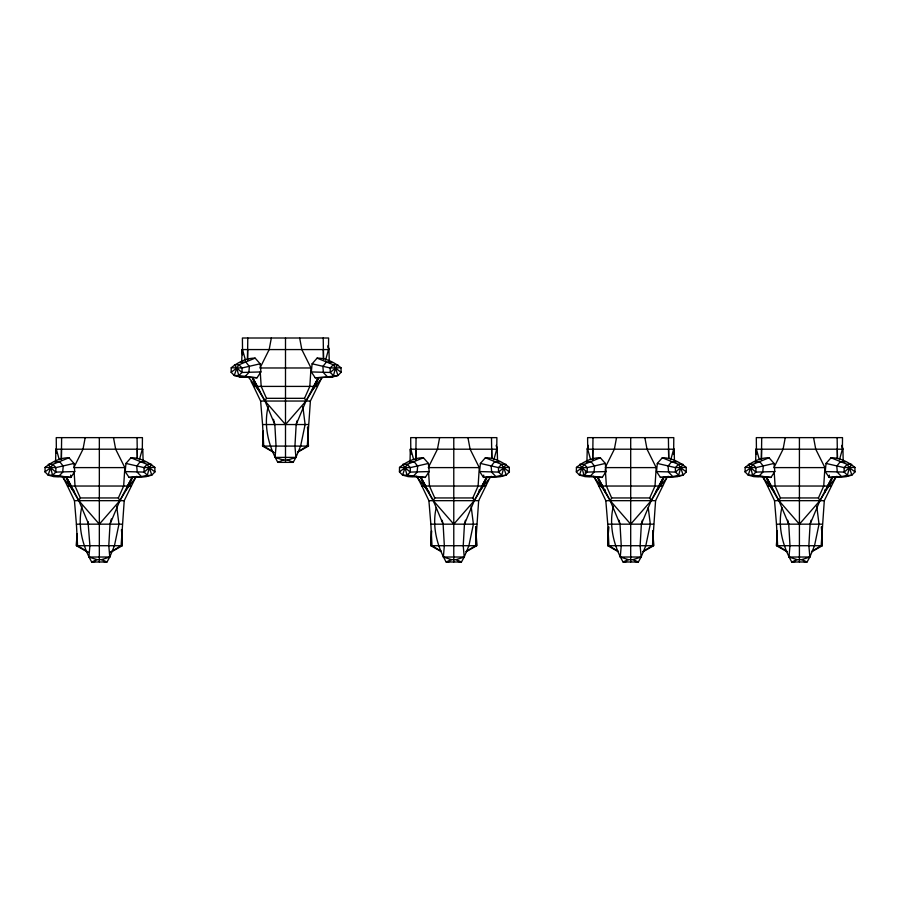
<?xml version="1.0" encoding="UTF-8"?>
<svg xmlns="http://www.w3.org/2000/svg" width="900" height="900" viewBox="0 0 900 900"><rect width="100%" height="100%" fill="white"/><g stroke="black" fill="none" stroke-linecap="round" stroke-linejoin="round"><path stroke-width="1.35" d="M61.481 449.201L61.358 459.72L61.627 437.636M247.635 349.571L247.523 360.09L247.781 338.006M415.8 459.72L416.07 437.636M592.717 459.72L592.988 437.636M761.434 459.72L761.704 437.636M45 471.904L45.079 467.415C51.593 462.071 60.367 457.571 68.985 457.762L73.969 463.433L74.745 471.566L70.864 477.416L53.258 476.46L48.116 475.121L45 471.904L50.602 467.719L52.785 464.377L68.985 457.762M231.154 372.274L231.232 367.785C237.746 362.441 246.521 357.941 255.15 358.132L260.134 363.803L260.91 371.936L257.029 377.786L239.422 376.841L234.27 375.502L231.154 372.274L236.768 368.089L238.95 364.759L255.15 358.132M399.442 471.904L399.521 467.415C406.024 462.071 414.81 457.571 423.428 457.762L428.411 463.433L429.188 471.566L425.306 477.416L407.7 476.46L402.559 475.121L399.442 471.904L405.045 467.719L407.228 464.377L423.428 457.762M415.744 459.72L415.924 449.201M576.349 471.904L576.439 467.415C582.941 462.071 591.716 457.571 600.345 457.762L605.329 463.433L606.105 471.566L602.224 477.416L584.617 476.46L579.465 475.121L576.349 471.904L581.962 467.719L584.145 464.377L600.345 457.762M605.329 463.433L587.261 467.606L581.962 467.719L579.465 475.121L583.954 475.211L587.171 472.095L587.261 467.606L584.145 464.377L579.656 464.299L581.962 467.719L587.171 472.095L606.105 471.566M592.65 459.72L592.83 449.201M745.076 471.904L745.155 467.415C751.658 462.071 760.444 457.571 769.061 457.762L774.045 463.433L774.821 471.566L770.94 477.416L753.334 476.46L748.192 475.121L745.076 471.904L750.679 467.719L752.861 464.377L769.061 457.762M761.377 459.72L761.558 449.201M55.541 462.353L55.913 449.201M241.695 362.723L242.066 349.571L329.04 349.571L328.219 347.006M409.984 462.353L410.355 449.201M586.89 462.353L587.261 449.201L588.285 445.343M755.617 462.353L755.977 449.201M777.161 530.899L776.498 545.715L787.016 551.7M777.173 530.899L776.498 545.715L822.33 545.715L821.498 526.86L822.33 545.715L811.811 551.7M135.023 478.665L124.222 500.67L121.106 545.715L110.587 552.082M321.176 379.035L310.387 401.04L307.271 446.085L297.911 451.744M488.835 479.891L478.665 500.67L475.549 545.715L466.189 551.374M666.371 478.665L655.582 500.67L652.466 545.715L643.106 551.374M835.099 478.665L824.299 500.67L821.183 545.715L811.822 551.374M111.341 518.951L110.014 524.171L108.788 545.715L109.778 557.021L106.999 561.994L91.688 561.994C82.17 545.254 77.411 525.184 81.99 506.205M297.169 420.626L296.168 424.541L294.941 446.085L295.931 457.402L293.164 462.364L277.841 462.364C268.335 445.624 263.565 425.554 268.155 406.575M465.446 520.256L464.456 524.171L463.23 545.715L464.22 557.021L461.441 561.994L446.13 561.994C436.939 545.659 431.876 526.118 436.264 507.577M642.364 520.256L641.363 524.171L640.136 545.715L641.126 557.021L638.359 561.994L623.036 561.994C613.53 545.254 608.76 525.184 613.35 506.205M811.08 520.256L810.09 524.171L808.864 545.715L809.854 557.021L807.075 561.994L791.752 561.994C782.561 545.659 777.51 526.118 781.898 507.577M113.501 437.636L115.661 449.201L124.853 467.606L123.66 486.034L118.373 497.947L119.846 500.67L110.014 524.171M299.666 338.006L301.826 349.571L311.006 367.976L309.814 386.404L304.526 398.317L306 401.04L296.168 424.541M467.944 437.636L470.104 449.201L479.295 467.606L478.103 486.034L472.815 497.947L474.289 500.67L464.456 524.171M644.861 437.636L647.021 449.201L656.201 467.606L655.009 486.034L649.721 497.947L651.195 500.67L641.363 524.171M813.577 437.636L815.738 449.201L824.918 467.606L823.725 486.034L818.449 497.947L819.911 500.67L810.09 524.171M116.685 506.205L118.957 524.171L114.446 545.715L109.778 557.021L101.644 559.654L97.043 559.654L88.909 557.021L89.899 545.715L88.009 521.561M302.85 406.575L305.111 424.541L300.611 446.085L295.931 457.402L287.798 460.024L283.196 460.024L275.062 457.402L276.053 446.085L274.826 424.541L273.499 419.321M471.127 506.205L473.4 524.171L468.889 545.715L464.22 557.021L456.086 559.654L451.485 559.654L443.351 557.021L444.341 545.715L443.115 524.171L442.114 520.256M648.214 507.577L650.306 524.171L645.806 545.715L641.126 557.021L632.992 559.654L628.391 559.654L620.258 557.021L621.248 545.715L620.021 524.171L619.031 520.256M816.761 506.205L819.023 524.171L814.523 545.715L809.854 557.021L801.72 559.654L797.119 559.654L788.985 557.021L789.975 545.715L788.749 524.171L787.748 520.256M125.179 471.566L125.955 463.433L130.939 457.762C139.556 457.571 148.343 462.071 154.845 467.415L154.924 471.904L151.808 475.121L146.666 476.46L129.06 477.416L125.179 471.566L144.101 472.095L149.321 467.719L151.616 464.299L147.139 464.377L130.939 457.762M311.332 371.936L312.12 363.803L317.093 358.132C325.721 357.941 334.496 362.441 341.01 367.785L341.089 372.274L337.973 375.502L332.82 376.841L315.214 377.786L311.332 371.936L330.266 372.465L335.475 368.089L337.781 364.68L333.293 364.759L317.093 358.132M479.621 471.566L480.397 463.433L485.381 457.762C493.999 457.571 502.785 462.071 509.287 467.415L509.366 471.904L506.25 475.121L501.109 476.46L483.502 477.416L479.621 471.566L498.544 472.095L503.764 467.719L506.059 464.299L501.581 464.377L485.381 457.762M483.728 475.11L483.502 477.416L501.109 476.46M656.528 471.566L657.315 463.433L662.288 457.762C670.916 457.571 679.691 462.071 686.205 467.415L686.284 471.904L683.168 475.121L678.015 476.46L660.409 477.416L656.528 471.566L675.461 472.095L680.67 467.719L682.976 464.299L678.488 464.377L662.288 457.762M825.255 471.566L826.031 463.433L831.015 457.762C839.633 457.571 848.408 462.071 854.921 467.415L855 471.904L851.884 475.121L846.742 476.46L829.136 477.416L825.255 471.566L844.178 472.095L849.398 467.719L851.692 464.299L847.215 464.377L831.015 457.762M829.35 475.11L829.136 477.416L846.742 476.46M673.616 454.455L674.235 449.201L587.16 449.201L587.981 446.625M85.185 437.636L83.014 449.201L73.834 467.606L124.853 467.606M271.339 338.006L269.179 349.571L259.999 367.976L311.006 367.976M439.616 437.636L437.456 449.201L428.276 467.606L479.295 467.606M616.534 437.636L614.374 449.201L605.194 467.606L656.201 467.606M785.25 437.636L783.09 449.201L773.91 467.606L824.918 467.606M139.421 459.72L142.324 449.201L142.436 437.636L56.25 437.636L56.351 449.201L59.265 459.72M325.575 360.09L328.489 349.571L328.601 338.006L242.404 338.006L242.516 349.571L245.43 360.09M493.853 459.72L496.766 449.201L496.879 437.636L410.692 437.636L410.794 449.201L413.707 459.72M670.77 459.72L673.684 449.201L673.796 437.636L587.599 437.636L587.711 449.201L590.625 459.72M839.486 459.72L842.4 449.201L842.512 437.636L756.315 437.636L756.428 449.201L759.341 459.72M66.049 477.428L70.065 486.034L78.84 500.67L99.337 524.171L119.846 500.67L128.621 486.034L132.638 477.428M252.776 379.035L256.219 386.404L265.005 401.04L285.502 424.541L306 401.04L314.775 386.404L318.803 377.809M420.491 477.428L424.507 486.034L433.282 500.67L453.78 524.171L474.289 500.67L483.064 486.034L487.08 477.428M597.398 477.428L601.414 486.034L610.2 500.67L630.697 524.171L651.195 500.67L659.97 486.034L663.998 477.428M766.114 477.428L770.141 486.034L778.916 500.67L799.414 524.171L819.911 500.67L828.697 486.034L832.714 477.428M119.846 500.67L132.086 477.428M306 401.04L318.24 377.809L313.582 386.404M474.289 500.67L486.529 477.428L481.86 486.034M651.195 500.67L663.435 477.428L658.778 486.034M819.911 500.67L832.151 477.428L827.494 486.034M88.672 524.171L78.84 500.67L80.314 497.947L75.026 486.034L74.093 471.555M274.826 424.541L265.005 401.04L266.468 398.317L261.191 386.404L260.246 371.925M443.115 524.171L433.282 500.67L434.756 497.947L429.469 486.034L428.535 471.555M620.021 524.171L610.2 500.67L611.663 497.947L606.386 486.034L605.273 468.923M788.749 524.171L778.916 500.67L780.39 497.947L775.102 486.034L774.169 471.555M127.418 486.034L132.131 477.428M136.845 476.28L125.955 489.938M322.189 377.73L312.12 390.308M491.276 476.28L479.498 490.916M668.194 476.28L655.504 491.884M836.91 476.28L825.131 490.916M126.821 488.126L128.621 486.034M312.975 388.496L314.775 386.404M481.264 488.126L483.064 486.034M657.27 489.173L659.97 486.034M826.886 488.126L828.697 486.034M110.576 552.364L122.265 545.715L121.545 529.56L122.265 545.715L76.421 545.715L76.961 533.599L76.421 545.715L88.11 552.364M297.9 452.07L308.419 446.085L307.575 427.23L308.419 446.085L262.586 446.085L263.239 431.28L262.586 446.085L274.264 452.745M466.189 551.7L476.707 545.715L475.864 526.86L476.707 545.715L430.864 545.715L431.527 530.899L430.864 545.715L441.382 551.7M643.095 551.7L653.614 545.715L652.95 530.899L653.614 545.715L607.781 545.715L608.614 526.86L607.781 545.715L618.3 551.7M277.841 462.364L283.196 460.024M97.043 559.654L91.688 561.994L95.265 561.476M451.485 559.654L446.13 561.994L449.707 561.476M628.391 559.654L623.036 561.994L626.614 561.476M797.119 559.654L791.752 561.994L795.341 561.476M260.134 363.803L242.066 367.976L231.232 367.785M73.969 463.433L55.901 467.606L45.079 467.415M428.411 463.433L410.344 467.606L399.521 467.415M774.045 463.433L755.977 467.606L745.155 467.415M315.214 377.786L332.82 376.841M129.06 477.416L146.666 476.46M660.409 477.416L678.015 476.46M341.01 367.785L330.188 367.976L312.12 363.803M154.845 467.415L144.023 467.606L125.955 463.433M509.287 467.415L498.465 467.606L480.397 463.433M686.205 467.415L675.383 467.606L657.315 463.433M854.921 467.415L844.099 467.606L826.031 463.433M260.91 371.936L241.976 372.465L236.768 368.089L234.461 364.68L238.95 364.759L242.066 367.976L241.976 372.465L238.759 375.581L234.27 375.502L236.768 368.089L238.759 375.581L257.029 377.786M74.745 471.566L55.822 472.095L50.602 467.719L48.307 464.299L52.785 464.377L55.901 467.606L55.822 472.095L52.594 475.211L48.116 475.121L50.602 467.719L52.594 475.211L70.864 477.416L70.65 475.11M429.188 471.566L410.265 472.095L405.045 467.719L402.75 464.299L407.228 464.377L410.344 467.606L410.265 472.095L407.036 475.211L402.559 475.121L405.045 467.719L407.036 475.211L425.306 477.416M774.821 471.566L755.899 472.095L750.679 467.719L748.384 464.299L752.861 464.377L755.977 467.606L755.899 472.095L752.67 475.211L748.192 475.121L750.679 467.719L752.67 475.211L770.94 477.416M331.549 362.194L326.25 362.216L322.875 366.514L323.404 372.577L327.521 376.853L337.973 375.502L335.475 368.089L333.293 364.759L330.188 367.976L330.266 372.465L333.484 375.581L335.475 368.089L341.089 372.274M145.395 461.824L140.096 461.846L136.721 466.144L137.239 472.207L141.368 476.483L151.808 475.121L149.321 467.719L147.139 464.377L144.023 467.606L144.101 472.095L147.33 475.211L149.321 467.719L154.924 471.904M499.838 461.824L494.539 461.846L491.152 466.144L491.681 472.207L495.799 476.483L506.25 475.121L503.764 467.719L501.581 464.377L498.465 467.606L498.544 472.095L501.772 475.211L503.764 467.719L509.366 471.904M676.755 461.824L671.445 461.846L668.07 466.144L668.599 472.207L672.716 476.483L683.168 475.121L680.67 467.719L678.488 464.377L675.383 467.606L675.461 472.095L678.679 475.211L680.67 467.719L686.284 471.904M845.471 461.824L840.173 461.846L836.786 466.144L837.315 472.207L841.433 476.483L851.884 475.121L849.398 467.719L847.215 464.377L844.099 467.606L844.178 472.095L847.406 475.211L849.398 467.719L855 471.904M251.089 381.488L253.62 386.404L317.385 386.404M266.468 398.317L304.526 398.317M253.62 386.404L260.618 401.04L310.387 401.04M260.618 401.04L262.575 424.541L308.43 424.541M142.875 449.201L55.8 449.201L56.261 453.139M275.062 457.402L295.931 457.402M63.664 478.665L67.455 486.034L131.22 486.034M418.106 478.665L421.897 486.034L485.662 486.034M595.012 478.665L598.815 486.034L662.58 486.034M763.74 478.665L767.531 486.034L831.296 486.034M80.314 497.947L118.373 497.947M434.756 497.947L472.815 497.947M611.663 497.947L649.721 497.947M780.39 497.947L818.449 497.947M67.455 486.034L74.453 500.67L124.222 500.67M421.897 486.034L428.895 500.67L478.665 500.67M598.815 486.034L605.812 500.67L655.582 500.67M767.531 486.034L774.529 500.67L824.299 500.67M74.453 500.67L76.41 524.171L122.265 524.171M428.895 500.67L430.853 524.171L476.707 524.171M605.812 500.67L607.77 524.171L653.625 524.171M774.529 500.67L776.486 524.171L822.341 524.171M88.909 557.021L109.778 557.021M443.351 557.021L464.22 557.021M620.258 557.021L641.126 557.021M788.985 557.021L809.854 557.021M240.694 362.194L245.993 362.216L249.368 366.514L248.839 372.577L244.721 376.853L239.422 376.841M754.605 461.824L759.904 461.846L763.279 466.144L762.761 472.207L758.633 476.483L753.334 476.46M585.889 461.824L591.188 461.846L594.562 466.144L594.034 472.207L589.916 476.483L584.617 476.46M408.971 461.824L414.27 461.846L417.656 466.144L417.127 472.207L413.01 476.483L407.7 476.46M54.529 461.824L59.828 461.846L63.214 466.144L62.685 472.207L58.568 476.483L53.258 476.46M585.067 472.05L587.171 472.095M576.439 467.415L581.962 467.719L583.954 475.211L602.224 477.416M803.498 561.476L807.075 561.994L801.72 559.654M634.77 561.476L638.359 561.994L632.992 559.654M457.864 561.476L461.441 561.994L456.086 559.654M103.421 561.476L106.999 561.994L101.644 559.654M287.798 460.024L293.164 462.364M787.005 551.374L777.645 545.715L776.486 524.171M618.289 551.374L608.929 545.715L607.77 524.171M441.371 551.374L432.011 545.715L430.853 524.171M273.094 451.744L263.734 446.085L262.575 424.541M88.099 552.082L77.569 545.715L76.41 524.171M774.607 491.884L761.918 476.28M604.98 490.916L593.201 476.28M428.974 491.884L416.284 476.28M259.785 391.286L248.805 377.73M74.543 491.884L61.841 476.28M770.141 486.034L772.841 489.173M601.414 486.034L603.225 488.126M424.507 486.034L427.207 489.173M256.219 386.404L258.93 389.543M70.065 486.034L73.676 490.219M771.334 486.034L766.631 477.428L778.916 500.67M602.617 486.034L597.904 477.428L610.2 500.67M425.711 486.034L420.998 477.428L433.282 500.67M257.423 386.404L252.709 377.809L265.005 401.04M66.555 477.428L78.84 500.67M66.6 477.428L71.269 486.034M842.13 446.625L842.951 449.201L843.176 461.036M496.496 446.625L497.317 449.201L410.243 449.201L410.861 454.455M841.826 445.343L842.85 449.201L755.876 449.201L756.495 454.455M496.192 445.343L497.216 449.201L497.543 461.036M327.915 345.713L328.939 349.571L329.299 362.723M241.965 349.571L242.584 354.836M674.134 449.201L674.46 461.036M142.774 449.201L143.111 461.036M837.281 449.201L837.439 458.404L837.135 437.636M668.554 449.201L668.711 458.404L668.408 437.636M491.647 449.201L491.805 458.404L491.501 437.636M323.213 338.006L323.516 358.774M137.059 437.636L137.362 458.404M323.359 349.571L323.471 358.774M137.205 449.201L137.306 458.404M824.951 489.78L824.951 492.277M799.414 437.636L799.414 561.994M630.697 437.636L630.697 561.994M605.16 489.78L605.16 492.277M479.317 489.78L479.317 492.277M453.78 437.636L453.78 561.994M285.502 338.006L285.502 462.364M99.337 437.636L99.337 561.994"/></g></svg>
